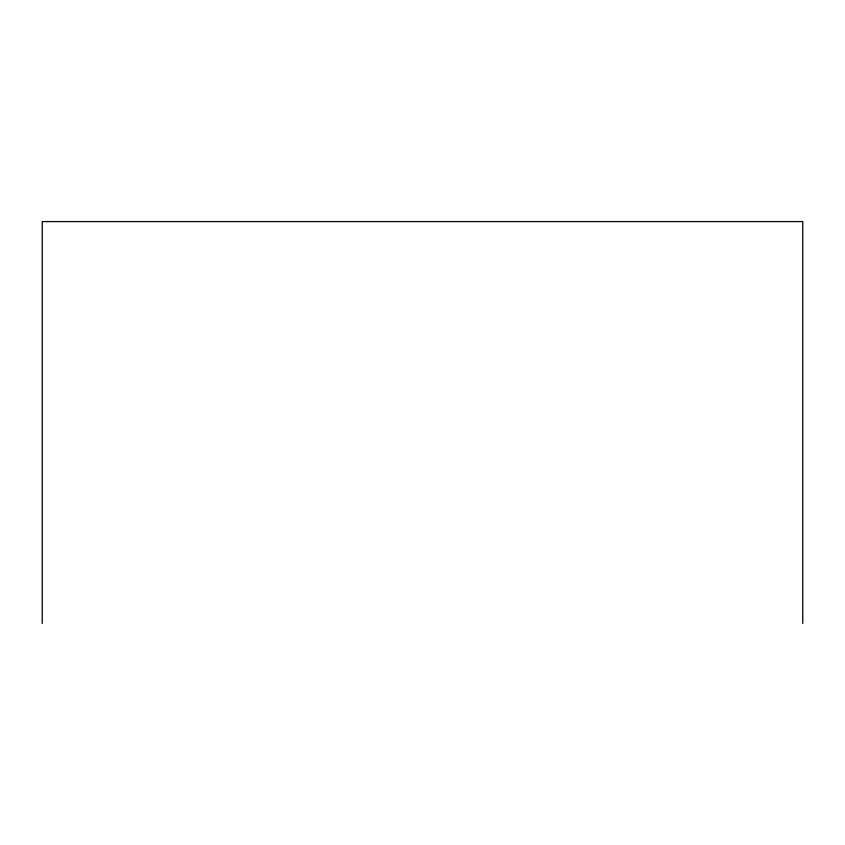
<?xml version="1.0" encoding="UTF-8"?>
<svg xmlns="http://www.w3.org/2000/svg" width="845" height="845" viewBox="0 0 845 845"><rect width="100%" height="100%" fill="white"/><g stroke="black" fill="none" stroke-linecap="round" stroke-linejoin="round"><path stroke-width="1.27" d="M802.75 623.42L802.75 221.58L42.25 221.58L42.25 623.42"/></g></svg>
